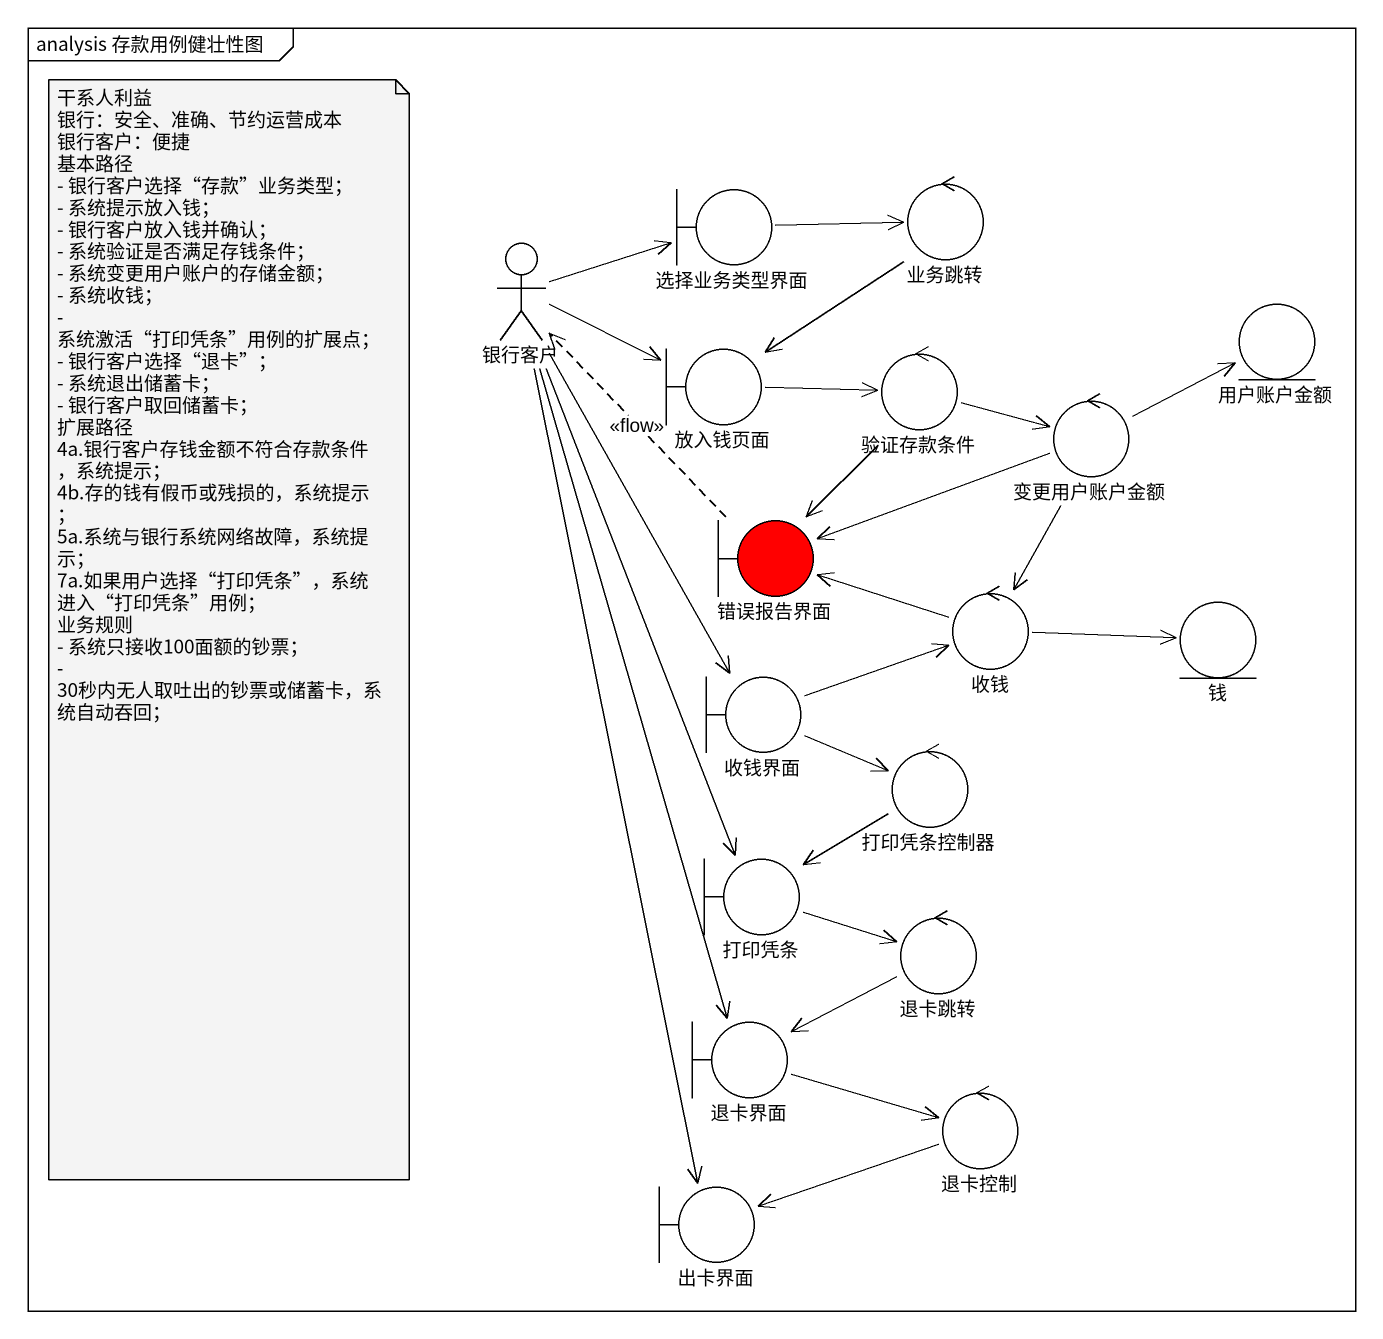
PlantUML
@startuml
mainframe analysis 存款用例健壮性图
boundary 选择业务类型界面
control 业务跳转
actor 银行客户
entity 用户账户金额
boundary 放入钱页面
control 验证存款条件
control 变更用户账户金额
boundary 错误报告界面 #FF0000
control 收钱
entity 钱
boundary 收钱界面
control 打印凭条控制器
boundary 打印凭条
control 退卡跳转
boundary 退卡界面
control 退卡控制
boundary 出卡界面
选择业务类型界面 -right-> 业务跳转
业务跳转 --> 放入钱页面
银行客户 -right-> 选择业务类型界面
银行客户 -right-> 放入钱页面
银行客户 --> 收钱界面
银行客户 --> 打印凭条
银行客户 --> 退卡界面
银行客户 --> 出卡界面
放入钱页面 -right-> 验证存款条件
验证存款条件 -right-> 变更用户账户金额
验证存款条件 --> 错误报告界面
变更用户账户金额 -right-> 用户账户金额
变更用户账户金额 -left-> 错误报告界面
变更用户账户金额 --> 收钱
错误报告界面 .up.> 银行客户 : <<flow>>
收钱 -left-> 错误报告界面
收钱 -right-> 钱
收钱界面 -right-> 收钱
收钱界面 -right-> 打印凭条控制器
打印凭条控制器 --> 打印凭条
打印凭条 -right-> 退卡跳转
退卡跳转 -left-> 退卡界面
退卡界面 -right-> 退卡控制
退卡控制 -left-> 出卡界面
note as N1
  干系人利益
  银行：安全、准确、节约运营成本
  银行客户：便捷
  基本路径
  - 银行客户选择“存款”业务类型；
  - 系统提示放入钱；
  - 银行客户放入钱并确认；
  - 系统验证是否满足存钱条件；
  - 系统变更用户账户的存储金额；
  - 系统收钱；
  - 系统激活“打印凭条”用例的扩展点；
  - 银行客户选择“退卡”；
  - 系统退出储蓄卡；
  - 银行客户取回储蓄卡；
  扩展路径
  4a.银行客户存钱金额不符合存款条件，系统提示；
  4b.存的钱有假币或残损的，系统提示；
  5a.系统与银行系统网络故障，系统提示；
  7a.如果用户选择“打印凭条”，系统进入“打印凭条”用例；
  业务规则
  - 系统只接收100面额的钞票；
  - 30秒内无人取吐出的钞票或储蓄卡，系统自动吞回；
end note
@enduml
